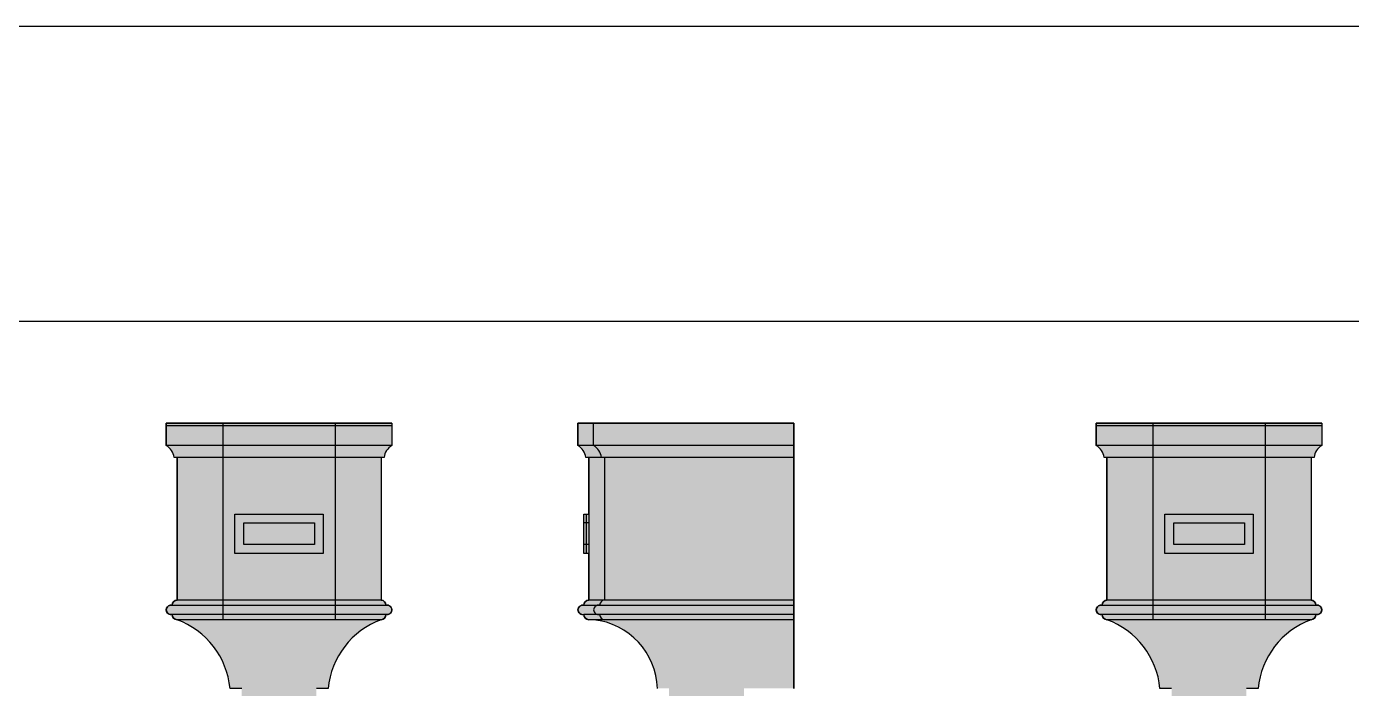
# Model space of a CAD drawing. Header units: millimetres. Extents: x 0 to 23312, y -3206 to 11448.
# Drawn here: x 14735 to 16086, y 10774 to 11448 of the extents above; entities that cross this region are included whole.
import ezdxf

# ---------------------------------------------------------------- set-up
doc = ezdxf.new("R2010")
doc.units = ezdxf.units.MM
doc.header["$LTSCALE"] = 10
for name, color, linetype in [('18 - Ladder Beam', 6, 'Continuous'), ('40 - Detail Outline', 142, 'Continuous'), ('41 - Detail', 7, 'Continuous')]:
    doc.layers.add(name, color=color, linetype=linetype)

msp = doc.modelspace()

# ---------------------------------------------------------------- hatches: boundary and pattern name
at = {"layer": '40 - Detail Outline', "ltscale": 10}
h = msp.add_hatch(color=69, dxfattribs=at)
h.dxf.hatch_style = 1
edge = h.paths.add_edge_path()
edge.add_line((14954.77448884463, 9829.268812071616), (14954.77448884463, 9986.030372070298))
edge.add_line((14954.77448884463, 9986.030372070298), (14950.12448884463, 9986.030372070298))
edge.add_line((14950.12448884463, 9986.030372070298), (14949.62448884463, 9986.530372070298))
edge.add_line((14949.62448884463, 9986.530372070298), (14949.62448884463, 9995.530372070298))
edge.add_arc((14949.62448884463, 10000.5303720703), 5, 90, 270, ccw=False)
edge.add_line((14949.62448884463, 10005.5303720703), (14949.62448884463, 10010.49257984317))
edge.add_arc((14968.37448884463, 10018.7803720703), 20.50000000000003, 156.1538243013074, 203.8461756986926, ccw=False)
edge.add_line((14949.62448884463, 10027.06816429742), (14949.62448884463, 10032.0303720703))
edge.add_arc((14949.62448884463, 10037.0303720703), 5, 90.00000000002092, 270, ccw=False)
edge.add_line((14949.62448884463, 10042.0303720703), (14949.62448884463, 10051.0303720703))
edge.add_arc((14950.12448884464, 10051.03037207029), 0.500000000007276, 90.00000000083378, 179.9999999991662, ccw=False)
edge.add_line((14950.12448884463, 10051.5303720703), (14954.77448884463, 10051.5303720703))
edge.add_line((14954.77448884463, 10051.5303720703), (14954.77448884463, 10163.17741978148))
edge.add_line((14954.77448884463, 10163.17741978148), (14950.12448884463, 10163.17741978148))
edge.add_arc((14950.12448884464, 10163.67741978149), 0.500000000007276, 180.0000000008338, 269.9999999991662, ccw=False)
edge.add_line((14949.62448884463, 10163.67741978148), (14949.62448884463, 10172.67741978149))
edge.add_arc((14949.62448884463, 10177.67741978149), 5, 90, 270, ccw=False)
edge.add_line((14949.62448884463, 10182.67741978149), (14949.62448884463, 10209.17741978148))
edge.add_arc((14949.62448884463, 10214.17741978148), 5, 90, 270, ccw=False)
edge.add_line((14949.62448884463, 10219.17741978148), (14949.62448884463, 10228.17741978148))
edge.add_arc((14950.12448884464, 10228.17741978148), 0.500000000007276, 90.00000000083378, 179.9999999991662, ccw=False)
edge.add_line((14950.12448884463, 10228.67741978148), (14953.37448884464, 10228.67741978148))
edge.add_line((14953.37448884464, 10228.67741978148), (14953.37448884464, 10364.67741978149))
edge.add_line((14953.37448884464, 10364.67741978149), (14949.87448884463, 10368.67741978149))
edge.add_line((14949.87448884463, 10368.67741978149), (14949.87448884463, 10398.67741978148))
edge.add_line((14949.87448884463, 10398.67741978148), (14954.77448884463, 10398.67741978148))
edge.add_line((14954.77448884463, 10398.67741978148), (14954.77448884463, 10445.20235918454))
edge.add_line((14954.77448884463, 10445.20235918454), (14950.12448884463, 10445.20235918454))
edge.add_line((14950.12448884463, 10445.20235918454), (14949.62448884463, 10445.70235918454))
edge.add_line((14949.62448884463, 10445.70235918454), (14949.62448884463, 10454.70235918454))
edge.add_arc((14949.62448884463, 10459.70235918454), 5, 90, 270, ccw=False)
edge.add_line((14949.62448884463, 10464.70235918454), (14949.62448884463, 10469.66456695741))
edge.add_arc((14968.37448884463, 10477.95235918454), 20.50000000000003, 156.1538243013074, 203.8461756986926, ccw=False)
edge.add_line((14949.62448884463, 10486.24015141166), (14949.62448884463, 10491.20235918454))
edge.add_arc((14949.62448884463, 10496.20235918454), 4.999999999998181, 90, 270, ccw=False)
edge.add_line((14949.62448884463, 10501.20235918454), (14949.62448884463, 10510.20235918454))
edge.add_arc((14950.12448884464, 10510.20235918454), 0.500000000003638, 90.00000000041689, 179.9999999995831, ccw=False)
edge.add_line((14950.12448884463, 10510.70235918454), (14954.77448884463, 10510.70235918454))
edge.add_line((14954.77448884463, 10510.70235918454), (14954.77448884463, 10698.41506429921))
edge.add_line((14954.77448884463, 10698.41506429921), (14950.12998335013, 10698.41506429921))
edge.add_arc((14950.12453970865, 10698.91508553258), 0.5000508644615572, 180.0024329169312, 270.62374423343624, ccw=False)
edge.add_line((14949.62448884463, 10698.91506429921), (14949.62448884463, 10707.91506429921))
edge.add_arc((14949.62448884463, 10712.91506429921), 5, 90, 270, ccw=False)
edge.add_line((14949.62448884463, 10717.91506429921), (14949.62448884464, 10744.41506429921))
edge.add_arc((14949.62448884463, 10749.41506429921), 5, 90.00000000002092, 270.00000000002086, ccw=False)
edge.add_line((14949.62448884463, 10754.41506429921), (14949.62448884463, 10763.41506429921))
edge.add_arc((14950.12448884464, 10763.41506429921), 0.500000000007276, 90.00000000083378, 179.9999999991662, ccw=False)
edge.add_line((14950.12448884463, 10763.91506429921), (14954.77448884463, 10763.91506429921))
edge.add_line((14954.77448884463, 10763.91506429921), (14954.77448884463, 10773.91506429921))
edge.add_line((14954.77448884463, 10773.91506429921), (14942.87448884462, 10773.91506429937))
edge.add_arc((14860.44485524008, 10766.15506123285), 82.79409486050186, 5.378028208220247, 69.91721307197203)
edge.add_arc((14889.30598657859, 10849.23230636236), 5.334721497235837, 181.0502683591012, 265.3605757225857, ccw=False)
edge.add_line((14883.97216132253, 10849.13452297461), (14882.33287048597, 10849.13452297458))
edge.add_arc((14882.66666969118, 10853.91506429921), 4.792180846541191, 93.99416998851018, 266.0058300114898, ccw=False)
edge.add_line((14882.33287048597, 10858.69560562385), (14883.9721613225, 10858.69560562385))
edge.add_arc((14889.30598657851, 10858.59782223606), 5.334721497187665, 94.63942427869159, 178.9497316405184, ccw=False)
edge.add_line((14888.87448884462, 10863.91506429921), (14888.87448884463, 11009.11506429928))
edge.add_line((14888.87448884463, 11009.11506429928), (14885.87448884463, 11009.11506429928))
edge.add_arc((14870.4096606295, 11007.47184548912), 15.55188348019451, 6.065218505259467, 61.31491654688961)
edge.add_line((14877.87448884465, 11021.11506429921), (14877.87448884463, 11043.91506429921))
edge.add_line((14877.87448884463, 11043.91506429921), (14992.87448884463, 11043.91506429921))
edge.add_line((14992.87448884463, 11043.91506429921), (15107.87448884463, 11043.91506429921))
edge.add_line((15107.87448884463, 11043.91506429921), (15107.87448884462, 11021.11506429921))
edge.add_arc((15115.33931705977, 11007.47184548912), 15.55188348019523, 118.6850834531104, 173.9347814947405)
edge.add_line((15099.87448884464, 11009.11506429928), (15096.87448884464, 11009.11506429928))
edge.add_line((15096.87448884464, 11009.11506429928), (15096.87448884465, 10863.91506429921))
edge.add_arc((15096.44299111076, 10858.59782223606), 5.334721497187088, 1.05026835948172, 85.36057572130841, ccw=False)
edge.add_line((15101.77681636677, 10858.69560562385), (15103.4161072033, 10858.69560562385))
edge.add_arc((15103.08230799809, 10853.91506429921), 4.792180846541191, -86.00583001148982, 86.00583001148982, ccw=False)
edge.add_line((15103.4161072033, 10849.13452297458), (15101.77681636674, 10849.13452297461))
edge.add_arc((15096.44299111068, 10849.23230636236), 5.334721497234317, 274.6394242774143, 358.9497316408988, ccw=False)
edge.add_arc((15125.30412244918, 10766.15506123285), 82.79409486050281, 110.082786928028, 174.6219717917798)
edge.add_line((15042.87448884465, 10773.91506429937), (15030.97448884464, 10773.91506429921))
edge.add_line((15030.97448884464, 10773.91506429921), (15030.97448884464, 10763.91506429921))
edge.add_line((15030.97448884464, 10763.91506429921), (15035.62448884463, 10763.91506429921))
edge.add_arc((15035.62448884463, 10763.41506429921), 0.500000000007276, 8.33779267850332e-10, 89.99999999916622, ccw=False)
edge.add_line((15036.12448884463, 10763.41506429921), (15036.12448884464, 10754.41506429921))
edge.add_arc((15036.12448884463, 10749.41506429921), 5, -90.00000000002092, 89.99999999997908, ccw=False)
edge.add_line((15036.12448884463, 10744.41506429921), (15036.12448884463, 10717.91506429921))
edge.add_arc((15036.12448884463, 10712.91506429921), 5, -90, 90, ccw=False)
edge.add_line((15036.12448884463, 10707.91506429921), (15036.12448884463, 10698.91506429921))
edge.add_arc((15035.62443798062, 10698.91508553258), 0.5000508644622376, 269.37625576656376, 359.99756708306876, ccw=False)
edge.add_line((15035.61899433914, 10698.41506429921), (15030.97448884464, 10698.41506429921))
edge.add_line((15030.97448884464, 10698.41506429921), (15030.97448884464, 10510.70235918454))
edge.add_line((15030.97448884464, 10510.70235918454), (15035.62448884463, 10510.70235918454))
edge.add_arc((15035.62448884463, 10510.20235918454), 0.500000000003638, 4.16889633925166e-10, 89.99999999958311, ccw=False)
edge.add_line((15036.12448884463, 10510.20235918454), (15036.12448884463, 10501.20235918454))
edge.add_arc((15036.12448884463, 10496.20235918454), 5, -90, 90, ccw=False)
edge.add_line((15036.12448884463, 10491.20235918454), (15036.12448884463, 10486.24015141166))
edge.add_arc((15017.37448884463, 10477.95235918454), 20.50000000000003, -23.846175698692605, 23.84617569869272, ccw=False)
edge.add_line((15036.12448884463, 10469.66456695741), (15036.12448884463, 10464.70235918454))
edge.add_arc((15036.12448884463, 10459.70235918454), 5, -90, 90, ccw=False)
edge.add_line((15036.12448884463, 10454.70235918454), (15036.12448884463, 10445.70235918454))
edge.add_line((15036.12448884463, 10445.70235918454), (15035.62448884463, 10445.20235918454))
edge.add_line((15035.62448884463, 10445.20235918454), (15030.97448884464, 10445.20235918454))
edge.add_line((15030.97448884464, 10445.20235918454), (15030.97448884464, 10398.67741978148))
edge.add_line((15030.97448884464, 10398.67741978148), (15035.87448884463, 10398.67741978148))
edge.add_line((15035.87448884463, 10398.67741978148), (15035.87448884463, 10368.67741978149))
edge.add_line((15035.87448884463, 10368.67741978149), (15032.37448884463, 10364.67741978149))
edge.add_line((15032.37448884463, 10364.67741978149), (15032.37448884463, 10228.67741978148))
edge.add_line((15032.37448884463, 10228.67741978148), (15035.62448884463, 10228.67741978148))
edge.add_arc((15035.62448884463, 10228.17741978148), 0.500000000007276, 8.33779267850332e-10, 89.99999999916622, ccw=False)
edge.add_line((15036.12448884463, 10228.17741978148), (15036.12448884463, 10219.17741978148))
edge.add_arc((15036.12448884463, 10214.17741978148), 5, -90, 90, ccw=False)
edge.add_line((15036.12448884463, 10209.17741978148), (15036.12448884464, 10182.67741978149))
edge.add_arc((15036.12448884464, 10177.67741978149), 5, -90, 90, ccw=False)
edge.add_line((15036.12448884464, 10172.67741978149), (15036.12448884463, 10163.67741978148))
edge.add_arc((15035.62448884463, 10163.67741978149), 0.500000000007276, 270.0000000008338, 359.9999999991662, ccw=False)
edge.add_line((15035.62448884463, 10163.17741978148), (15030.97448884464, 10163.17741978148))
edge.add_line((15030.97448884464, 10163.17741978148), (15030.97448884464, 10051.5303720703))
edge.add_line((15030.97448884464, 10051.5303720703), (15035.62448884463, 10051.5303720703))
edge.add_arc((15035.62448884463, 10051.03037207029), 0.500000000007276, 8.33779267850332e-10, 89.99999999916622, ccw=False)
edge.add_line((15036.12448884463, 10051.0303720703), (15036.12448884464, 10042.0303720703))
edge.add_arc((15036.12448884463, 10037.0303720703), 5, -90, 89.99999999997908, ccw=False)
edge.add_line((15036.12448884463, 10032.0303720703), (15036.12448884463, 10027.06816429742))
edge.add_arc((15017.37448884463, 10018.7803720703), 20.50000000000003, -23.846175698692605, 23.84617569869272, ccw=False)
edge.add_line((15036.12448884463, 10010.49257984317), (15036.12448884463, 10005.5303720703))
edge.add_arc((15036.12448884463, 10000.5303720703), 5, -90, 90, ccw=False)
edge.add_line((15036.12448884463, 9995.530372070298), (15036.12448884463, 9986.530372070298))
edge.add_line((15036.12448884463, 9986.530372070298), (15035.62448884463, 9986.030372070298))
edge.add_line((15035.62448884463, 9986.030372070298), (15030.97448884464, 9986.030372070298))
edge.add_line((15030.97448884464, 9986.030372070298), (15030.97448884464, 9829.268812071616))
edge.add_line((15030.97448884464, 9829.268812071616), (14954.77448884463, 9829.268812071616))
h = msp.add_hatch(color=69, dxfattribs=at)
h.dxf.hatch_style = 1
edge = h.paths.add_edge_path()
edge.add_line((15297.37165572133, 11043.91506429921), (15517.37165572133, 11043.91506429921))
edge.add_line((15517.37165572133, 11043.91506429921), (15517.37165572133, 10773.91506429921))
edge.add_line((15517.37165572133, 10773.91506429921), (15466.47165572134, 10773.91506429921))
edge.add_line((15466.47165572134, 10773.91506429921), (15466.47165572134, 10763.91506429921))
edge.add_line((15466.47165572134, 10763.91506429921), (15471.12165572134, 10763.91506429921))
edge.add_arc((15471.12165572133, 10763.41506429921), 0.500000000003638, 4.16889633925166e-10, 89.99999999958311, ccw=False)
edge.add_line((15471.62165572134, 10763.41506429921), (15471.62165572134, 10754.41506429921))
edge.add_arc((15471.62165572134, 10749.41506429921), 5, -90, 90, ccw=False)
edge.add_line((15471.62165572134, 10744.41506429921), (15471.62165572134, 10717.91506429921))
edge.add_arc((15471.62165572134, 10712.91506429921), 5, -90, 90, ccw=False)
edge.add_line((15471.62165572134, 10707.91506429921), (15471.62165572134, 10698.91506429921))
edge.add_arc((15471.12165572133, 10698.91506429922), 0.500000000003638, 270.0000000004169, 359.9999999995831, ccw=False)
edge.add_line((15471.12165572134, 10698.41506429921), (15466.47165572134, 10698.41506429921))
edge.add_line((15466.47165572134, 10698.41506429921), (15466.47165572134, 10510.70235918454))
edge.add_line((15466.47165572134, 10510.70235918454), (15471.12165572134, 10510.70235918454))
edge.add_arc((15471.12165572133, 10510.20235918453), 0.500000000007276, 8.33779267850332e-10, 89.99999999916622, ccw=False)
edge.add_line((15471.62165572134, 10510.20235918454), (15471.62165572134, 10501.20235918454))
edge.add_arc((15471.62165572134, 10496.20235918454), 4.999999999998181, -2.091837814077735e-11, 90.00000000002092, ccw=False)
edge.add_line((15476.62165572134, 10496.20235918454), (15476.62165572134, 10488.45235918454))
edge.add_line((15476.62165572134, 10488.45235918454), (15477.74465634497, 10488.41726755574))
edge.add_line((15477.74465634497, 10488.41726755574), (15477.74465634497, 10490.45235918454))
edge.add_line((15477.74465634497, 10490.45235918454), (15517.37165572133, 10490.45235918455))
edge.add_line((15517.37165572133, 10490.45235918455), (15517.37165572133, 10497.95238968412))
edge.add_line((15517.37165572133, 10497.95238968412), (15524.87165572133, 10498.45238968412))
edge.add_line((15524.87165572133, 10498.45238968412), (15524.87165572133, 10457.45238968412))
edge.add_line((15524.87165572133, 10457.45238968412), (15517.37165572133, 10457.95238968412))
edge.add_line((15517.37165572133, 10457.95238968412), (15517.37165572133, 10465.45235918455))
edge.add_line((15517.37165572133, 10465.45235918455), (15477.74465634497, 10465.45235918454))
edge.add_line((15477.74465634497, 10465.45235918454), (15477.74465634497, 10467.48745081334))
edge.add_line((15477.74465634497, 10467.48745081334), (15476.62165572134, 10467.45235918454))
edge.add_line((15476.62165572134, 10467.45235918454), (15476.62165572134, 10459.70235918454))
edge.add_arc((15471.62165572134, 10459.70235918454), 4.999999999998181, -90.00000000002092, 2.091837814077735e-11, ccw=False)
edge.add_line((15471.62165572134, 10454.70235918454), (15471.62165572134, 10445.70235918454))
edge.add_arc((15471.12165572134, 10445.70235918454), 0.5, -90, 0, ccw=False)
edge.add_line((15471.12165572134, 10445.20235918454), (15466.47165572134, 10445.20235918454))
edge.add_line((15466.47165572134, 10445.20235918454), (15466.47165572134, 10398.67741978148))
edge.add_line((15466.47165572134, 10398.67741978148), (15471.37165572134, 10398.67741978148))
edge.add_line((15471.37165572134, 10398.67741978148), (15471.37165572134, 10367.67741978149))
edge.add_line((15471.37165572134, 10367.67741978149), (15467.87165572132, 10365.17741978208))
edge.add_arc((15351.03205206108, 10362.51702344175), 116.8698878760915, -60.47740020386368, 1.304379190377574, ccw=False)
edge.add_arc((15422.97665330965, 10228.78533910848), 35.10516347000955, 114.1366407549534, 180.1761373852899)
edge.add_line((15387.87165572134, 10228.67741978148), (15391.12165572134, 10228.67741978148))
edge.add_arc((15390.81987902601, 10227.87564308615), 0.8566884165367981, 20.625583089050906, 69.37441691094921, ccw=False)
edge.add_line((15391.62165572134, 10228.17741978148), (15391.62165572134, 10219.17741978148))
edge.add_arc((15391.62165572134, 10214.17741978148), 5, -90, 90, ccw=False)
edge.add_line((15391.62165572134, 10209.17741978149), (15391.62165572134, 10182.67741978148))
edge.add_arc((15391.62165572134, 10177.67741978148), 5, -90, 90, ccw=False)
edge.add_line((15391.62165572134, 10172.67741978148), (15391.62165572134, 10163.67741978148))
edge.add_arc((15391.12165572134, 10163.67741978149), 0.500000000007276, 270.0000000008338, 359.9999999991662, ccw=False)
edge.add_line((15391.12165572134, 10163.17741978148), (15386.47165572134, 10163.17741978148))
edge.add_line((15386.47165572134, 10163.17741978148), (15386.47165572134, 10051.5303720703))
edge.add_line((15386.47165572134, 10051.5303720703), (15391.12165572134, 10051.5303720703))
edge.add_arc((15391.12165572134, 10051.03037207029), 0.500000000003638, 4.16889633925166e-10, 89.99999999958311, ccw=False)
edge.add_line((15391.62165572134, 10051.0303720703), (15391.62165572134, 10042.0303720703))
edge.add_arc((15391.62165572135, 10037.0303720703), 4.999999999998181, -2.091837814077735e-11, 90.00000000002092, ccw=False)
edge.add_line((15396.62165572134, 10037.0303720703), (15396.62165572134, 10029.2803720703))
edge.add_line((15396.62165572134, 10029.2803720703), (15397.74465634497, 10029.2803720703))
edge.add_line((15397.74465634497, 10029.2803720703), (15397.74465634497, 10031.2803720703))
edge.add_line((15397.74465634497, 10031.2803720703), (15427.87165572133, 10031.2803720703))
edge.add_line((15427.87165572133, 10031.2803720703), (15427.87165572133, 10038.78040256987))
edge.add_line((15427.87165572133, 10038.78040256987), (15435.37165572133, 10039.28040256987))
edge.add_line((15435.37165572133, 10039.28040256987), (15435.37165572133, 9998.280402569872))
edge.add_line((15435.37165572133, 9998.280402569872), (15427.87165572133, 9998.780402569872))
edge.add_line((15427.87165572133, 9998.780402569872), (15427.87165572133, 10006.2803720703))
edge.add_line((15427.87165572133, 10006.2803720703), (15397.74465634497, 10006.2803720703))
edge.add_line((15397.74465634497, 10006.2803720703), (15397.74465634497, 10008.3154636991))
edge.add_line((15397.74465634497, 10008.3154636991), (15396.62165572134, 10008.2803720703))
edge.add_line((15396.62165572134, 10008.2803720703), (15396.62165572134, 10000.5303720703))
edge.add_arc((15391.62165572135, 10000.5303720703), 4.999999999998181, -90.00000000002092, 2.091837814077735e-11, ccw=False)
edge.add_line((15391.62165572134, 9995.530372070298), (15391.62165572134, 9986.530372070298))
edge.add_line((15391.62165572134, 9986.530372070298), (15391.12165572134, 9986.030372070298))
edge.add_line((15391.12165572134, 9986.030372070298), (15386.47165572134, 9986.030372070265))
edge.add_line((15386.47165572134, 9986.030372070265), (15386.47165572134, 9829.268812071616))
edge.add_line((15386.47165572134, 9829.268812071616), (15310.27165572134, 9829.268812071616))
edge.add_line((15310.27165572134, 9829.268812071616), (15310.27165572134, 9986.030372070298))
edge.add_line((15310.27165572134, 9986.030372070298), (15305.62165572134, 9986.030372070298))
edge.add_arc((15305.62165572135, 9986.530372070305), 0.500000000007276, 180.0000000008338, 269.9999999991662, ccw=False)
edge.add_line((15305.12165572134, 9986.530372070298), (15305.12165572128, 9995.530372070298))
edge.add_arc((15305.12165572134, 10000.5303720703), 5, 89.99999999924961, 269.9999999992496, ccw=False)
edge.add_line((15305.12165572141, 10005.5303720703), (15305.12165572141, 10032.0303720703))
edge.add_arc((15305.12165572141, 10037.0303720703), 5, 90, 270, ccw=False)
edge.add_line((15305.12165572141, 10042.0303720703), (15305.12165572134, 10051.0303720703))
edge.add_arc((15305.62165572135, 10051.03037207029), 0.500000000003638, 90.00000000041689, 179.9999999995831, ccw=False)
edge.add_line((15305.62165572134, 10051.5303720703), (15310.27165572134, 10051.5303720703))
edge.add_line((15310.27165572134, 10051.5303720703), (15310.27165572134, 10163.17741978148))
edge.add_line((15310.27165572134, 10163.17741978148), (15305.62165572134, 10163.17741978148))
edge.add_arc((15305.62165572135, 10163.67741978149), 0.500000000007276, 180.0000000008338, 269.9999999991662, ccw=False)
edge.add_line((15305.12165572134, 10163.67741978148), (15305.12165572134, 10172.67741978149))
edge.add_arc((15305.12165572134, 10177.67741978148), 4.999999999998181, 90, 270, ccw=False)
edge.add_line((15305.12165572134, 10182.67741978148), (15305.12165572134, 10209.17741978148))
edge.add_arc((15305.12165572134, 10214.17741978148), 5, 90, 270, ccw=False)
edge.add_line((15305.12165572134, 10219.17741978148), (15305.12165572134, 10228.17741978148))
edge.add_arc((15305.62165572135, 10228.17741978148), 0.500000000007276, 90.00000000083378, 179.9999999991662, ccw=False)
edge.add_line((15305.62165572134, 10228.67741978148), (15308.87165572133, 10228.67741978162))
edge.add_arc((15426.91097437218, 10228.61170495389), 118.0393369432147, 119.8709757758296, 179.9681023074795, ccw=False)
edge.add_arc((15345.39944664517, 10368.14962885766), 43.57369606487759, 301.4306518045575, 356.0887557101982)
edge.add_line((15388.87165572133, 10365.17741978149), (15385.37165572134, 10367.67741978149))
edge.add_line((15385.37165572134, 10367.67741978149), (15385.37165572134, 10398.67741978148))
edge.add_line((15385.37165572134, 10398.67741978148), (15390.27165572134, 10398.67741978148))
edge.add_line((15390.27165572134, 10398.67741978148), (15390.27165572134, 10445.20235918454))
edge.add_line((15390.27165572134, 10445.20235918454), (15385.62165572134, 10445.20235918454))
edge.add_arc((15385.62165572134, 10445.70235918454), 0.500000000003638, 180.0000000004169, 269.9999999995831, ccw=False)
edge.add_line((15385.12165572134, 10445.70235918454), (15385.12165572134, 10454.70235918454))
edge.add_arc((15385.12165572134, 10459.70235918454), 4.999999999998181, 90, 270, ccw=False)
edge.add_line((15385.12165572134, 10464.70235918454), (15385.12165572134, 10491.20235918454))
edge.add_arc((15385.12165572134, 10496.20235918454), 4.999999999998181, 90, 270, ccw=False)
edge.add_line((15385.12165572134, 10501.20235918454), (15385.12165572134, 10510.20235918454))
edge.add_arc((15385.62165572134, 10510.20235918454), 0.500000000003638, 90.00000000041689, 179.9999999995831, ccw=False)
edge.add_line((15385.62165572134, 10510.70235918454), (15390.27165572134, 10510.70235918454))
edge.add_line((15390.27165572134, 10510.70235918454), (15390.27165572134, 10698.41506429921))
edge.add_line((15390.27165572134, 10698.41506429921), (15385.62165572134, 10698.41506429921))
edge.add_arc((15385.62165572134, 10698.91506429922), 0.500000000003638, 180.0000000004169, 269.9999999995831, ccw=False)
edge.add_line((15385.12165572134, 10698.91506429921), (15385.12165572134, 10707.91506429921))
edge.add_arc((15385.12165572134, 10712.91506429921), 5, 90, 270, ccw=False)
edge.add_line((15385.12165572134, 10717.91506429921), (15385.12165572134, 10744.41506429921))
edge.add_arc((15385.12165572134, 10749.41506429921), 5, 90, 270, ccw=False)
edge.add_line((15385.12165572134, 10754.41506429921), (15385.12165572134, 10763.41506429921))
edge.add_arc((15385.62165572134, 10763.41506429921), 0.500000000007276, 90.00000000083378, 179.9999999991662, ccw=False)
edge.add_line((15385.62165572134, 10763.91506429921), (15390.27165572134, 10763.91506429921))
edge.add_line((15390.27165572134, 10763.91506429921), (15390.27165572134, 10773.91506429921))
edge.add_line((15390.27165572134, 10773.91506429921), (15378.37165572133, 10773.91506429921))
edge.add_arc((15305.58619668456, 10771.50713805079), 72.82527827623557, 1.894797594962886, 83.86300961171791)
edge.add_line((15313.37165572133, 10843.91506429921), (15308.37165572138, 10843.91506429921))
edge.add_arc((15308.80457925471, 10849.23526670664), 5.337787598035921, 181.7664252576093, 265.3478915647612, ccw=False)
edge.add_arc((15302.74150510251, 10854.40151545815), 5.380242507187845, 185.187445101701, 277.7746380904081, ccw=False)
edge.add_arc((15302.64469930038, 10853.48114409086), 5.279263386103068, 81.01351361606947, 175.2853507153465, ccw=False)
edge.add_arc((15308.80315345521, 10858.59782223606), 5.334721497187665, 94.63942427843688, 178.9497316405184, ccw=False)
edge.add_line((15308.37165572134, 10863.91506429922), (15308.37165572133, 10911.37240311076))
edge.add_line((15308.37165572133, 10911.37240311076), (15303.37165572133, 10911.37240311076))
edge.add_line((15303.37165572133, 10911.37240311076), (15303.37165572133, 10951.37240311076))
edge.add_line((15303.37165572133, 10951.37240311076), (15308.37165572133, 10951.37240311076))
edge.add_line((15308.37165572133, 10951.37240311076), (15308.37165572133, 11009.11506429921))
edge.add_line((15308.37165572133, 11009.11506429921), (15305.37165572134, 11009.11506429921))
edge.add_arc((15289.9068275062, 11007.47184548912), 15.55188348019644, 6.065218505009359, 61.31491654688374)
edge.add_line((15297.37165572135, 11021.11506429921), (15297.37165572135, 11043.91506429921))
h = msp.add_hatch(color=69, dxfattribs=at)
h.dxf.hatch_style = 1
edge = h.paths.add_edge_path()
edge.add_line((15902.34754827076, 9829.268812071616), (15902.34754827076, 9986.030372070298))
edge.add_line((15902.34754827076, 9986.030372070298), (15897.69754827076, 9986.030372070298))
edge.add_line((15897.69754827076, 9986.030372070298), (15897.19754827076, 9986.530372070298))
edge.add_line((15897.19754827076, 9986.530372070298), (15897.19754827076, 9995.530372070298))
edge.add_arc((15897.19754827076, 10000.53037207031), 5.000000000009095, 206.7436839504716, 269.99999999997914, ccw=False)
edge.add_line((15892.73240549588, 9998.280372070298), (15887.94754827076, 9998.280372070298))
edge.add_arc((15887.94754827076, 10018.7803720703), 20.5, 90, 270, ccw=False)
edge.add_line((15887.94754827076, 10039.2803720703), (15892.73240549588, 10039.2803720703))
edge.add_arc((15897.19754827077, 10037.03037207029), 5.000000000012392, 90.00000000008328, 153.2563160495285, ccw=False)
edge.add_line((15897.19754827076, 10042.0303720703), (15897.19754827076, 10051.0303720703))
edge.add_arc((15897.69754827077, 10051.03037207029), 0.500000000007276, 90.00000000083378, 179.9999999991662, ccw=False)
edge.add_line((15897.69754827076, 10051.5303720703), (15902.34754827075, 10051.5303720703))
edge.add_line((15902.34754827075, 10051.5303720703), (15902.34754827076, 10445.20235918454))
edge.add_line((15902.34754827076, 10445.20235918454), (15897.69754827076, 10445.20235918454))
edge.add_line((15897.69754827076, 10445.20235918454), (15897.19754827076, 10445.70235918454))
edge.add_line((15897.19754827076, 10445.70235918454), (15897.19754827076, 10454.70235918454))
edge.add_arc((15897.19754827076, 10459.70235918454), 5.000000000001819, 206.7436839504159, 270, ccw=False)
edge.add_line((15892.73240549589, 10457.45235918454), (15887.94754827076, 10457.45235918454))
edge.add_arc((15887.94754827076, 10477.95235918454), 20.5, 90, 270, ccw=False)
edge.add_line((15887.94754827076, 10498.45235918454), (15892.73240549588, 10498.45235918454))
edge.add_arc((15897.19754827076, 10496.20235918453), 5.000000000008325, 90.00000000002092, 153.2563160495284, ccw=False)
edge.add_line((15897.19754827076, 10501.20235918454), (15897.19754827076, 10510.20235918454))
edge.add_arc((15897.69754827076, 10510.20235918454), 0.500000000003638, 90.00000000041689, 179.9999999995831, ccw=False)
edge.add_line((15897.69754827076, 10510.70235918454), (15902.34754827076, 10510.70235918454))
edge.add_line((15902.34754827076, 10510.70235918454), (15902.34754827076, 10698.41506429921))
edge.add_line((15902.34754827076, 10698.41506429921), (15897.70304277626, 10698.41506429921))
edge.add_arc((15897.69759913477, 10698.91508553258), 0.5000508644615572, 180.0024329169312, 270.62374423343624, ccw=False)
edge.add_line((15897.19754827076, 10698.91506429921), (15897.19754827076, 10707.91506429921))
edge.add_arc((15897.19754827076, 10712.91506429921), 5, 90, 270, ccw=False)
edge.add_line((15897.19754827076, 10717.91506429921), (15897.19754827076, 10744.41506429921))
edge.add_arc((15897.19754827076, 10749.41506429921), 5, 90.00000000002092, 270.00000000002086, ccw=False)
edge.add_line((15897.19754827076, 10754.41506429921), (15897.19754827076, 10763.41506429921))
edge.add_arc((15897.69754827077, 10763.41506429921), 0.500000000007276, 90.00000000083378, 179.9999999991662, ccw=False)
edge.add_line((15897.69754827076, 10763.91506429921), (15902.34754827076, 10763.91506429921))
edge.add_line((15902.34754827076, 10763.91506429921), (15902.34754827076, 10773.91506429921))
edge.add_line((15902.34754827076, 10773.91506429921), (15890.44754827074, 10773.91506429937))
edge.add_arc((15808.01791466621, 10766.15506123285), 82.79409486050186, 5.378028208220247, 69.91721307197203)
edge.add_arc((15836.87904600471, 10849.23230636236), 5.334721497235837, 181.0502683591012, 265.3605757225857, ccw=False)
edge.add_line((15831.54522074866, 10849.13452297461), (15829.9059299121, 10849.13452297458))
edge.add_arc((15830.2397291173, 10853.91506429921), 4.792180846541191, 93.99416998851018, 266.0058300114898, ccw=False)
edge.add_line((15829.9059299121, 10858.69560562385), (15831.54522074863, 10858.69560562385))
edge.add_arc((15836.87904600464, 10858.59782223606), 5.334721497187665, 94.63942427869159, 178.9497316405184, ccw=False)
edge.add_line((15836.44754827075, 10863.91506429921), (15836.44754827076, 11009.11506429928))
edge.add_line((15836.44754827076, 11009.11506429928), (15833.44754827075, 11009.11506429928))
edge.add_arc((15817.98272005562, 11007.47184548912), 15.55188348019451, 6.065218505259467, 61.31491654688961)
edge.add_line((15825.44754827078, 11021.11506429921), (15825.44754827076, 11043.91506429921))
edge.add_line((15825.44754827076, 11043.91506429921), (15940.44754827076, 11043.91506429921))
edge.add_line((15940.44754827076, 11043.91506429921), (16055.44754827076, 11043.91506429921))
edge.add_line((16055.44754827076, 11043.91506429921), (16055.44754827074, 11021.11506429921))
edge.add_arc((16062.9123764859, 11007.47184548912), 15.55188348019523, 118.6850834531104, 173.9347814947405)
edge.add_line((16047.44754827077, 11009.11506429928), (16044.44754827076, 11009.11506429928))
edge.add_line((16044.44754827076, 11009.11506429928), (16044.44754827077, 10863.91506429921))
edge.add_arc((16044.01605053688, 10858.59782223606), 5.334721497187088, 1.05026835948172, 85.36057572130841, ccw=False)
edge.add_line((16049.34987579289, 10858.69560562385), (16050.98916662942, 10858.69560562385))
edge.add_arc((16050.65536742422, 10853.91506429921), 4.792180846541191, -86.00583001148982, 86.00583001148982, ccw=False)
edge.add_line((16050.98916662942, 10849.13452297458), (16049.34987579286, 10849.13452297461))
edge.add_arc((16044.01605053681, 10849.23230636236), 5.334721497234317, 274.6394242774143, 358.9497316408988, ccw=False)
edge.add_arc((16072.87718187531, 10766.15506123285), 82.79409486050281, 110.082786928028, 174.6219717917798)
edge.add_line((15990.44754827078, 10773.91506429937), (15978.54754827076, 10773.91506429921))
edge.add_line((15978.54754827076, 10773.91506429921), (15978.54754827076, 10763.91506429921))
edge.add_line((15978.54754827076, 10763.91506429921), (15983.19754827076, 10763.91506429921))
edge.add_arc((15983.19754827075, 10763.41506429921), 0.500000000007276, 8.33779267850332e-10, 89.99999999916622, ccw=False)
edge.add_line((15983.69754827076, 10763.41506429921), (15983.69754827076, 10754.41506429921))
edge.add_arc((15983.69754827076, 10749.41506429921), 5, -90.00000000002092, 89.99999999997908, ccw=False)
edge.add_line((15983.69754827076, 10744.41506429921), (15983.69754827076, 10717.91506429921))
edge.add_arc((15983.69754827076, 10712.91506429921), 5, -90, 90, ccw=False)
edge.add_line((15983.69754827076, 10707.91506429921), (15983.69754827076, 10698.91506429921))
edge.add_arc((15983.19749740675, 10698.91508553258), 0.5000508644622376, 269.37625576656376, 359.99756708306876, ccw=False)
edge.add_line((15983.19205376526, 10698.41506429921), (15978.54754827076, 10698.41506429921))
edge.add_line((15978.54754827076, 10698.41506429921), (15978.54754827076, 10510.70235918454))
edge.add_line((15978.54754827076, 10510.70235918454), (15983.19754827076, 10510.70235918454))
edge.add_arc((15983.19754827076, 10510.20235918454), 0.500000000003638, 4.16889633925166e-10, 89.99999999958311, ccw=False)
edge.add_line((15983.69754827076, 10510.20235918454), (15983.69754827076, 10501.20235918454))
edge.add_arc((15983.69754827076, 10496.20235918453), 5.000000000009095, 26.743683950471677, 89.99999999997908, ccw=False)
edge.add_line((15988.16269104564, 10498.45235918454), (15992.94754827076, 10498.45235918454))
edge.add_arc((15992.94754827076, 10477.95235918454), 20.5, -90, 90, ccw=False)
edge.add_line((15992.94754827076, 10457.45235918454), (15988.16269104563, 10457.45235918454))
edge.add_arc((15983.69754827076, 10459.70235918454), 5.000000000001801, 270, 333.25631604958403, ccw=False)
edge.add_line((15983.69754827076, 10454.70235918454), (15983.69754827076, 10445.70235918454))
edge.add_line((15983.69754827076, 10445.70235918454), (15983.19754827076, 10445.20235918454))
edge.add_line((15983.19754827076, 10445.20235918454), (15978.54754827076, 10445.20235918454))
edge.add_line((15978.54754827076, 10445.20235918454), (15978.54754827077, 10051.5303720703))
edge.add_line((15978.54754827077, 10051.5303720703), (15983.19754827076, 10051.5303720703))
edge.add_arc((15983.19754827075, 10051.03037207029), 0.500000000007276, 8.33779267850332e-10, 89.99999999916622, ccw=False)
edge.add_line((15983.69754827076, 10051.0303720703), (15983.69754827076, 10042.0303720703))
edge.add_arc((15983.69754827075, 10037.03037207029), 5.000000000010914, 26.743683950471507, 89.99999999991661, ccw=False)
edge.add_line((15988.16269104564, 10039.2803720703), (15992.94754827076, 10039.2803720703))
edge.add_arc((15992.94754827076, 10018.7803720703), 20.5, -90, 90, ccw=False)
edge.add_line((15992.94754827076, 9998.280372070298), (15988.16269104564, 9998.280372070298))
edge.add_arc((15983.69754827076, 10000.53037207031), 5.000000000008325, 270.00000000002086, 333.2563160495283, ccw=False)
edge.add_line((15983.69754827076, 9995.530372070298), (15983.69754827076, 9986.530372070298))
edge.add_line((15983.69754827076, 9986.530372070298), (15983.19754827076, 9986.030372070298))
edge.add_line((15983.19754827076, 9986.030372070298), (15978.54754827076, 9986.030372070298))
edge.add_line((15978.54754827076, 9986.030372070298), (15978.54754827076, 9829.268812071616))
edge.add_line((15978.54754827076, 9829.268812071616), (15902.34754827076, 9829.268812071616))

# ---------------------------------------------------------------- linework, layer by layer
at = {"color": 9}
for p, q in [((15107.87448884463, 11043.91506429921), (14877.87448884463, 11043.91506429921)), ((14877.87448884463, 11043.91506429921), (14877.87448884463, 11021.11506429921)), ((14935.63813675962, 11043.91506429921), (14935.63813675962, 10843.91506429921)), ((15050.11084092965, 11043.91506429921), (15050.11084092965, 10843.91506429921)), ((15107.87448884463, 11043.91506429921), (15107.87448884463, 11021.11506429921)), ((15517.37165572133, 11043.91506429921), (15297.37165572133, 11043.91506429921)), ((15297.37165572133, 11043.91506429921), (15297.37165572133, 11021.11506429921)), ((15517.37165572133, 10853.91506429921), (15517.37165572133, 11043.91506429921)), ((16055.44754827076, 11043.91506429921), (15825.44754827076, 11043.91506429921)), ((15825.44754827076, 11043.91506429921), (15825.44754827076, 11021.11506429921)), ((15883.21119618574, 11043.91506429921), (15883.21119618574, 10843.91506429921)), ((15997.68390035578, 11043.91506429921), (15997.68390035578, 10843.91506429921)), ((16055.44754827076, 11043.91506429921), (16055.44754827076, 11021.11506429921)), ((14888.87448884463, 11009.11506429921), (14885.87448884463, 11009.11506429921)), ((15096.87448884463, 11009.11506429921), (14888.87448884463, 11009.11506429921)), ((14888.87448884463, 11009.11506429921), (14888.87448884463, 10863.91506429921)), ((15096.87448884463, 11009.11506429921), (15096.87448884463, 10863.91506429921)), ((15099.87448884463, 11009.11506429921), (15096.87448884463, 11009.11506429921)), ((15517.37165572133, 11009.11506429921), (15305.37165572133, 11009.11506429921)), ((15308.37165572133, 11009.11506429921), (15308.37165572133, 10863.91506429921)), ((15836.44754827076, 11009.11506429921), (15833.44754827076, 11009.11506429921)), ((16044.44754827076, 11009.11506429921), (15836.44754827076, 11009.11506429921)), ((15836.44754827076, 11009.11506429921), (15836.44754827076, 10863.91506429921)), ((16044.44754827076, 11009.11506429921), (16044.44754827076, 10863.91506429921)), ((16047.44754827076, 11009.11506429921), (16044.44754827076, 11009.11506429921)), ((15096.87448884463, 10863.91506429921), (14888.87448884463, 10863.91506429921)), ((15517.37165572133, 10863.91506429921), (15308.37165572133, 10863.91506429921)), ((16044.44754827076, 10863.91506429921), (15836.44754827075, 10863.91506429921)), ((15096.87448884463, 10843.91506429921), (14888.87448884463, 10843.91506429921)), ((15313.37165572133, 10843.91506429921), (15308.37165572133, 10843.91506429921)), ((15517.37165572133, 10843.91506429921), (15313.37165572133, 10843.91506429921)), ((15517.37165572133, 10773.91506429921), (15517.37165572133, 10853.91506429921)), ((16044.44754827076, 10843.91506429921), (15836.44754827076, 10843.91506429921))]:
    msp.add_line(p, q, dxfattribs=at)
at = {"color": 251}
for p, q in [((15107.87448884463, 11041.41506429921), (14877.87448884463, 11041.41506429921)), ((16055.44754827076, 11041.41506429921), (15825.44754827076, 11041.41506429921)), ((15107.87448884463, 11021.11506429921), (14877.87448884463, 11021.11506429921)), ((15517.37165572133, 11021.11506429921), (15297.37165572133, 11021.11506429921)), ((16055.44754827076, 11021.11506429921), (15825.44754827076, 11021.11506429921)), ((14883.9721613225, 10858.69560562383), (15101.77681636676, 10858.69560562383)), ((15303.46932819927, 10858.69560562382), (15517.37165572133, 10858.69560562382)), ((15831.54522074863, 10858.69560562383), (16049.34987579289, 10858.69560562383)), ((15101.77681636676, 10849.1345229746), (14883.9721613225, 10849.1345229746)), ((15517.37165572133, 10849.13452297459), (15303.46932819927, 10849.13452297459)), ((16049.34987579289, 10849.1345229746), (15831.54522074863, 10849.1345229746))]:
    msp.add_line(p, q, dxfattribs=at)
at = {"color": 9}
for points in [[(14954.77448884463, 10773.91506429921), (14942.87448884462, 10773.91506429937, 0.2892931877542192), (14888.87448884481, 10843.91506429915, -0.3854183249429879), (14883.97216132253, 10849.13452297461), (14882.33287048597, 10849.13452297458, -0.9326102084633585), (14882.33287048597, 10858.69560562385), (14883.9721613225, 10858.69560562385, -0.3854183249347759), (14888.87448884462, 10863.91506429921), (14888.87448884463, 11009.11506429928), (14885.87448884463, 11009.11506429928, 0.2458535020096241), (14877.87448884465, 11021.11506429921), (14877.87448884463, 11043.91506429921), (14992.87448884463, 11043.91506429921), (15107.87448884463, 11043.91506429921), (15107.87448884462, 11021.11506429921, 0.2458535020096241), (15099.87448884464, 11009.11506429928), (15096.87448884464, 11009.11506429928), (15096.87448884465, 10863.91506429921, -0.3854183249347759), (15101.77681636677, 10858.69560562385), (15103.4161072033, 10858.69560562385, -0.9326102084633585), (15103.4161072033, 10849.13452297458), (15101.77681636674, 10849.13452297461, -0.3854183249429879), (15096.87448884446, 10843.91506429915, 0.2892931877542192), (15042.87448884465, 10773.91506429937), (15030.97448884464, 10773.91506429921)], [(15378.37165572133, 10773.91506429921, 0.373726597426598), (15313.37165572133, 10843.91506429921), (15308.37165572138, 10843.91506429921, -0.3817702096065609), (15303.46932819927, 10849.07072912066, -0.4275018662369087), (15297.38329880692, 10853.91506429922, -0.4362234651563868), (15303.4693281992, 10858.69560562385, -0.3854183249360524), (15308.37165572134, 10863.91506429922), (15308.37165572133, 10911.37240311076), (15303.37165572133, 10911.37240311076), (15303.37165572133, 10951.37240311076), (15308.37165572133, 10951.37240311076), (15308.37165572133, 11009.11506429921), (15305.37165572134, 11009.11506429921, 0.2458535020107382), (15297.37165572135, 11021.11506429921), (15297.37165572135, 11043.91506429921)], [(15902.34754827076, 10773.91506429921), (15890.44754827074, 10773.91506429937, 0.2892931877542192), (15836.44754827094, 10843.91506429915, -0.3854183249429879), (15831.54522074866, 10849.13452297461), (15829.9059299121, 10849.13452297458, -0.9326102084633585), (15829.9059299121, 10858.69560562385), (15831.54522074863, 10858.69560562385, -0.3854183249347759), (15836.44754827075, 10863.91506429921), (15836.44754827076, 11009.11506429928), (15833.44754827075, 11009.11506429928, 0.2458535020096241), (15825.44754827078, 11021.11506429921), (15825.44754827076, 11043.91506429921), (15940.44754827076, 11043.91506429921), (16055.44754827076, 11043.91506429921), (16055.44754827074, 11021.11506429921, 0.2458535020096241), (16047.44754827077, 11009.11506429928), (16044.44754827076, 11009.11506429928), (16044.44754827077, 10863.91506429921, -0.3854183249347759), (16049.34987579289, 10858.69560562385), (16050.98916662942, 10858.69560562385, -0.9326102084633585), (16050.98916662942, 10849.13452297458), (16049.34987579286, 10849.13452297461, -0.3854183249429879), (16044.44754827058, 10843.91506429915, 0.2892931877542192), (15990.44754827078, 10773.91506429937), (15978.54754827076, 10773.91506429921)]]:
    msp.add_lwpolyline(points, format="xyb", dxfattribs=at)
msp.add_lwpolyline([(15297.37165572133, 11043.91506429921), (15517.37165572133, 11043.91506429921), (15517.37165572133, 10773.91506429921)], dxfattribs=at)
at = {"color": 251}
for points in [[(15321.37165572133, 11009.11506429928, 0.2458535020095795), (15313.37165572135, 11021.11506429921), (15313.37165572133, 11043.91506429921)], [(15324.37165572133, 11009.11506429921), (15324.37165572134, 10863.91506429922, 0.3854183249360258), (15319.4693281992, 10858.69560562383, 0.4347821276837828), (15313.37165572134, 10853.91506429921, 0.4347821276837827), (15319.4693281992, 10849.13452297458, 0.3854183249360259), (15324.37165572134, 10843.91506429922)]]:
    msp.add_lwpolyline(points, format="xyb", dxfattribs=at)
at = {"color": 9}
for centre, radius, start, end in [((14870.4096606295, 11007.47184548912), 15.5518834801975, 6.065218505257811, 61.31491654687877), ((15115.33931705977, 11007.47184548912), 15.5518834801975, 118.6850834531212, 173.9347814947422), ((15289.90682750619, 11007.47184548912), 15.5518834801975, 6.065218505258148, 61.31491654687866), ((15817.98272005562, 11007.47184548912), 15.5518834801975, 6.0652185052585, 61.31491654687306), ((16062.9123764859, 11007.47184548912), 15.5518834801975, 118.6850834531269, 173.9347814947415), ((14883.15251590416, 10853.46195916124), 5.297440316522997, 81.09916381828819, 175.0933338084805), ((14889.30598657851, 10858.59782223606), 5.334721497187219, 94.6394242784429, 178.9497316405191), ((15096.44299111076, 10858.59782223606), 5.334721497187219, 1.05026835948095, 85.3605757215571), ((15102.59646178511, 10853.46195916124), 5.297440316522997, 4.906666191519496, 98.90083618171182), ((15302.64968278086, 10853.46195916124), 5.297440316522997, 81.09916381828819, 175.0933338084806), ((15308.80315345521, 10858.59782223606), 5.334721497187219, 94.6394242784429, 178.9497316405191), ((15830.72557533029, 10853.46195916124), 5.297440316522997, 81.09916381828819, 175.0933338084805), ((15836.87904600464, 10858.59782223606), 5.334721497187219, 94.6394242784429, 178.9497316405191), ((16044.01605053688, 10858.59782223606), 5.334721497187219, 1.05026835948095, 85.3605757215571), ((16050.16952121123, 10853.46195916124), 5.297440316522997, 4.906666191519496, 98.90083618171182), ((14883.15251590416, 10854.36816943718), 5.297440316522997, 184.9066661915195, 278.9008361817118), ((14889.30598657851, 10849.23230636237), 5.334721497187219, 181.050268359481, 265.3605757215571), ((14860.44485524009, 10766.15506123285), 82.79409486049882, 5.378028208217749, 69.91721307197173), ((15125.30412244918, 10766.15506123285), 82.79409486049882, 110.0827869280283, 174.6219717917822), ((15096.44299111076, 10849.23230636237), 5.334721497187219, 274.6394242784428, 358.9497316405191), ((15102.59646178511, 10854.36816943718), 5.297440316522997, 261.0991638182882, 355.0933338084805), ((15302.64968278086, 10854.36816943718), 5.297440316522997, 184.9066661915194, 278.9008361817118), ((15308.80315345521, 10849.23230636237), 5.334721497187219, 181.050268359481, 265.3605757215571), ((15305.58619668457, 10771.50713805079), 72.82527827623316, 1.894797594876987, 83.86300961169536), ((15830.72557533029, 10854.36816943718), 5.297440316522997, 184.9066661915195, 278.9008361817118), ((15836.87904600464, 10849.23230636237), 5.334721497187219, 181.050268359481, 265.3605757215571), ((15808.01791466621, 10766.15506123285), 82.79409486049882, 5.378028208217139, 69.91721307197173), ((16072.8771818753, 10766.15506123285), 82.79409486049882, 110.0827869280283, 174.6219717917828), ((16044.01605053688, 10849.23230636237), 5.334721497187219, 274.6394242784428, 358.9497316405191), ((16050.16952121123, 10854.36816943718), 5.297440316522997, 261.0991638182882, 355.0933338084805)]:
    msp.add_arc(centre, radius, start, end, dxfattribs=at)
at = {"layer": '18 - Ladder Beam', "color": 252, "ltscale": 20}
for points in [[(15037.87448884463, 10911.37240311076), (14947.87448884463, 10911.37240311076), (14947.87448884463, 10951.37240311076), (15037.87448884463, 10951.37240311076)], [(15985.44754827076, 10911.37240311076), (15895.44754827076, 10911.37240311076), (15895.44754827076, 10951.37240311076), (15985.44754827076, 10951.37240311076)], [(15028.87448884463, 10920.37240311076), (14956.87448884463, 10920.37240311076), (14956.87448884463, 10942.37240311076), (15028.87448884463, 10942.37240311076)], [(15976.44754827076, 10920.37240311076), (15904.44754827076, 10920.37240311076), (15904.44754827076, 10942.37240311076), (15976.44754827076, 10942.37240311076)]]:
    msp.add_lwpolyline(points, close=True, dxfattribs=at)
at = {"layer": '41 - Detail', "color": 251}
for p, q in [((15305.87165572133, 10951.37240311076), (15305.87165572133, 10911.37240311076)), ((15308.37165572133, 10942.37240311076), (15303.37165572133, 10942.37240311076)), ((15308.37165572133, 10920.37240311076), (15303.37165572133, 10920.37240311076))]:
    msp.add_line(p, q, dxfattribs=at)
at = {"layer": '41 - Detail', "color": 3}
for points in [[(13142.57990176103, 11147.77581144133), (21375.91539241955, 11147.77581144133), (21375.91539241955, 11447.77581144133), (13142.57990176103, 11447.77581144133)], [(13142.57990176103, 11147.77581144133), (21375.91539241955, 11147.77581144133), (21375.91539241955, 9756.068511186542), (13142.57990176102, 9756.068511186542)]]:
    msp.add_lwpolyline(points, close=True, dxfattribs=at)
at = {"layer": '41 - Detail', "color": 9}
msp.add_lwpolyline([(15308.37165572133, 10911.37240311076), (15303.37165572133, 10911.37240311076), (15303.37165572133, 10951.37240311076), (15308.37165572133, 10951.37240311076)], close=True, dxfattribs=at)

doc.saveas('drawing.dxf')
